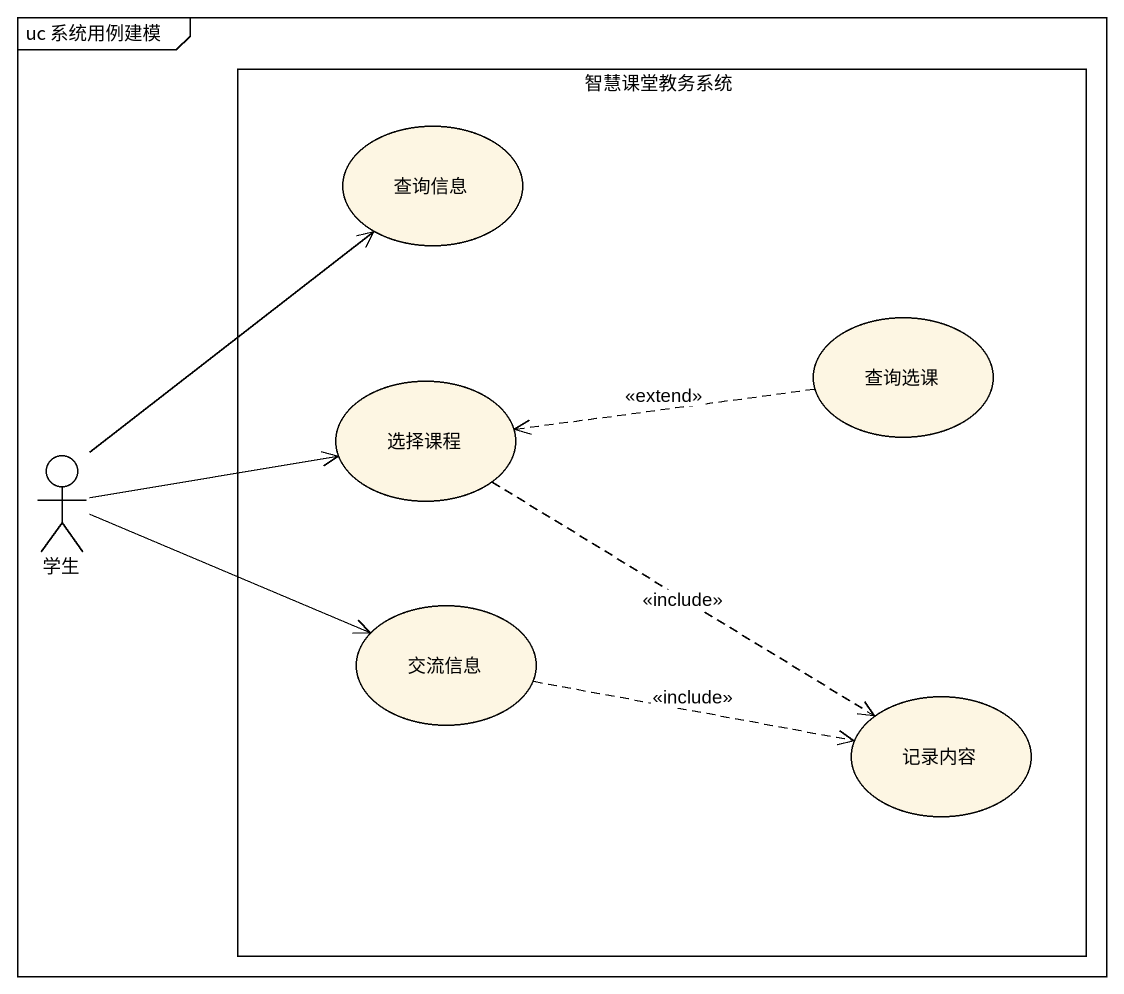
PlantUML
@startuml
mainframe uc 系统用例建模
rectangle 智慧课堂教务系统 {
  usecase 查询信息
  usecase 查询选课
  usecase 选择课程
  usecase 交流信息
  usecase 记录内容
}
actor 学生
查询选课 .left.> 选择课程 : <<extend>>
选择课程 ..> 记录内容 : <<include>>
学生 -up-> 查询信息
学生 -right-> 选择课程
学生 -right-> 交流信息
交流信息 .right.> 记录内容 : <<include>>
@enduml
